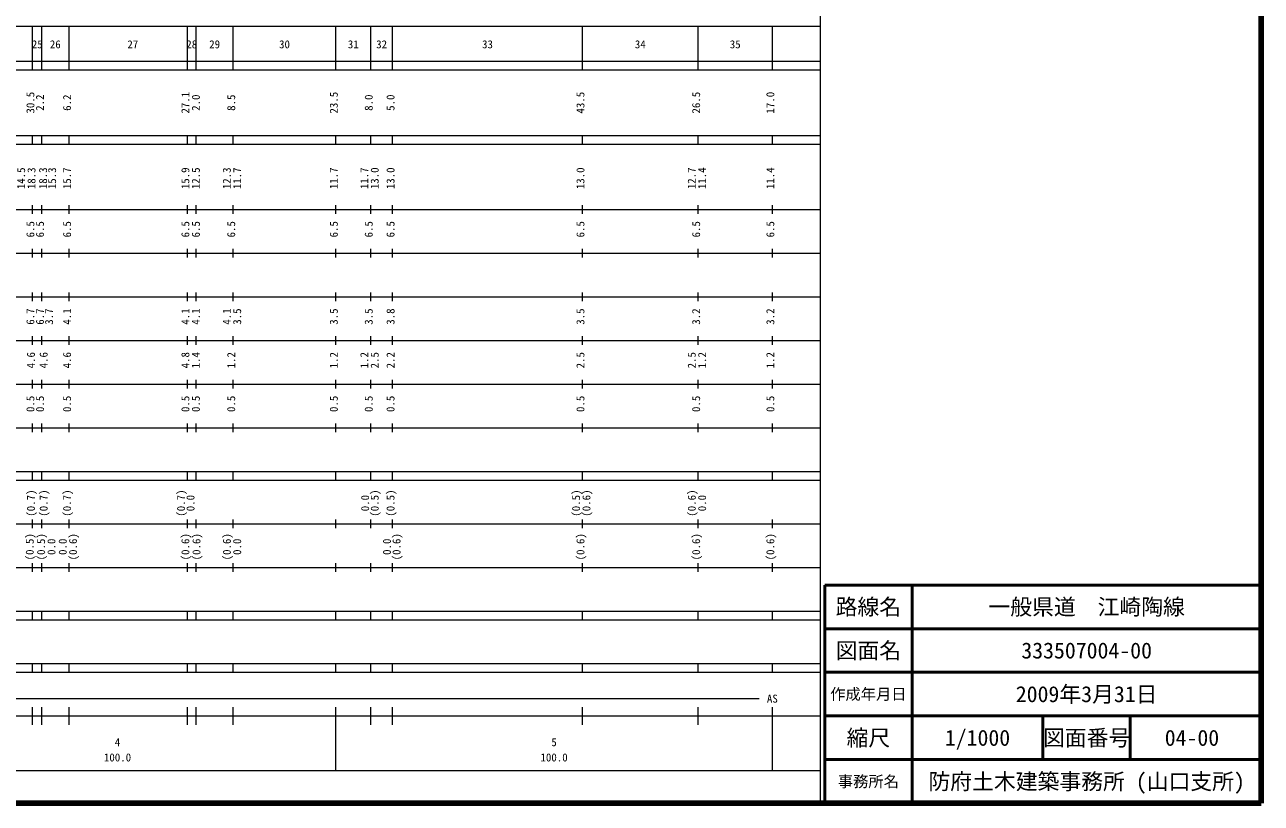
# Model space of a CAD drawing. Units: millimetres, scale not verified. Extents: x 40000 to 680000, y 20000 to 380000.
# Drawn here: x 396745 to 680000, y 20000 to 198357 of the extents above; entities that cross this region are included whole.
import ezdxf
from ezdxf.enums import TextEntityAlignment as Align

# ---------------------------------------------------------------- set-up
doc = ezdxf.new("R2010")
doc.units = ezdxf.units.MM
doc.header["$LTSCALE"] = 1000
for name, color, linetype, lineweight in [('M-TTL', 2, 'Continuous', 140), ('M-TTL-BAND', 7, 'Continuous', 13), ('M-TTL-FRAM', 2, 'Continuous', 50), ('M-TTL-LINE', 7, 'Continuous', 50)]:
    doc.layers.add(name, color=color, linetype=linetype, lineweight=lineweight)
doc.layers.add('M-TTL-TXT', color=7, linetype='Continuous')
doc.styles.add('ＭＳ ゴシック', font='')
doc.styles.get('ＭＳ ゴシック').set_extended_font_data('MS Gothic')

msp = doc.modelspace()

# ---------------------------------------------------------------- linework, layer by layer
at = {"layer": 'M-TTL'}
for p, q in [((680000, 20000), (680000, 380000)), ((40000, 20000), (680000, 20000))]:
    msp.add_line(p, q, dxfattribs=at)
at = {"layer": 'M-TTL-BAND'}
for p, q in [((579000, 20000), (579000, 370000)), ((68000, 198000), (579000, 198000)), ((398500, 188000), (398500, 198000)), ((400700, 188000), (400700, 198000)), ((406900, 188000), (406900, 198000)), ((434000, 188000), (434000, 198000)), ((436000, 188000), (436000, 198000)), ((444500, 188000), (444500, 198000)), ((468000, 188000), (468000, 198000)), ((476000, 188000), (476000, 198000)), ((481000, 188000), (481000, 198000)), ((524500, 188000), (524500, 198000)), ((551000, 188000), (551000, 198000)), ((568000, 188000), (568000, 198000)), ((40000, 190000), (579000, 190000)), ((40000, 188000), (579000, 188000)), ((40000, 173000), (579000, 173000)), ((398500, 171000), (398500, 173000)), ((400700, 171000), (400700, 173000)), ((406900, 171000), (406900, 173000)), ((434000, 171000), (434000, 173000)), ((436000, 171000), (436000, 173000)), ((444500, 171000), (444500, 173000)), ((468000, 171000), (468000, 173000)), ((476000, 171000), (476000, 173000)), ((481000, 171000), (481000, 173000)), ((524500, 171000), (524500, 173000)), ((551000, 171000), (551000, 173000)), ((568000, 171000), (568000, 173000)), ((40000, 171000), (579000, 171000)), ((40000, 156000), (579000, 156000)), ((398500, 155000), (398500, 157000)), ((400700, 155000), (400700, 157000)), ((406900, 155000), (406900, 157000)), ((434000, 155000), (434000, 157000)), ((436000, 155000), (436000, 157000)), ((444500, 155000), (444500, 157000)), ((468000, 155000), (468000, 157000)), ((476000, 155000), (476000, 157000)), ((481000, 155000), (481000, 157000)), ((524500, 155000), (524500, 157000)), ((551000, 155000), (551000, 157000)), ((568000, 155000), (568000, 157000)), ((46000, 146000), (579000, 146000)), ((398500, 145000), (398500, 147000)), ((400700, 145000), (400700, 147000)), ((406900, 145000), (406900, 147000)), ((434000, 145000), (434000, 147000)), ((436000, 145000), (436000, 147000)), ((444500, 145000), (444500, 147000)), ((468000, 145000), (468000, 147000)), ((476000, 145000), (476000, 147000)), ((481000, 145000), (481000, 147000)), ((524500, 145000), (524500, 147000)), ((551000, 145000), (551000, 147000)), ((568000, 145000), (568000, 147000)), ((52000, 136000), (579000, 136000)), ((398500, 135000), (398500, 137000)), ((400700, 135000), (400700, 137000)), ((406900, 135000), (406900, 137000)), ((434000, 135000), (434000, 137000)), ((436000, 135000), (436000, 137000)), ((444500, 135000), (444500, 137000)), ((468000, 135000), (468000, 137000)), ((476000, 135000), (476000, 137000)), ((481000, 135000), (481000, 137000)), ((524500, 135000), (524500, 137000)), ((551000, 135000), (551000, 137000)), ((568000, 135000), (568000, 137000)), ((46000, 126000), (579000, 126000)), ((398500, 125000), (398500, 127000)), ((400700, 125000), (400700, 127000)), ((406900, 125000), (406900, 127000)), ((434000, 125000), (434000, 127000)), ((436000, 125000), (436000, 127000)), ((444500, 125000), (444500, 127000)), ((468000, 125000), (468000, 127000)), ((476000, 125000), (476000, 127000)), ((481000, 125000), (481000, 127000)), ((524500, 125000), (524500, 127000)), ((551000, 125000), (551000, 127000)), ((568000, 125000), (568000, 127000)), ((398500, 115000), (398500, 117000)), ((400700, 115000), (400700, 117000)), ((406900, 115000), (406900, 117000)), ((434000, 115000), (434000, 117000)), ((436000, 115000), (436000, 117000)), ((444500, 115000), (444500, 117000)), ((468000, 115000), (468000, 117000)), ((476000, 115000), (476000, 117000)), ((481000, 115000), (481000, 117000)), ((524500, 115000), (524500, 117000)), ((551000, 115000), (551000, 117000)), ((568000, 115000), (568000, 117000)), ((52000, 116000), (579000, 116000)), ((46000, 106000), (579000, 106000)), ((398500, 105000), (398500, 107000)), ((400700, 105000), (400700, 107000)), ((406900, 105000), (406900, 107000)), ((434000, 105000), (434000, 107000)), ((436000, 105000), (436000, 107000)), ((444500, 105000), (444500, 107000)), ((468000, 105000), (468000, 107000)), ((476000, 105000), (476000, 107000)), ((481000, 105000), (481000, 107000)), ((524500, 105000), (524500, 107000)), ((551000, 105000), (551000, 107000)), ((568000, 105000), (568000, 107000)), ((40000, 96000), (579000, 96000)), ((40000, 94000), (579000, 94000)), ((398500, 94000), (398500, 96000)), ((400700, 94000), (400700, 96000)), ((406900, 94000), (406900, 96000)), ((434000, 94000), (434000, 96000)), ((436000, 94000), (436000, 96000)), ((444500, 94000), (444500, 96000)), ((468000, 94000), (468000, 96000)), ((476000, 94000), (476000, 96000)), ((481000, 94000), (481000, 96000)), ((524500, 94000), (524500, 96000)), ((551000, 94000), (551000, 96000)), ((568000, 94000), (568000, 96000)), ((398500, 83000), (398500, 85000)), ((400700, 83000), (400700, 85000)), ((406900, 83000), (406900, 85000)), ((434000, 83000), (434000, 85000)), ((436000, 83000), (436000, 85000)), ((444500, 83000), (444500, 85000)), ((468000, 83000), (468000, 85000)), ((476000, 83000), (476000, 85000)), ((481000, 83000), (481000, 85000)), ((524500, 83000), (524500, 85000)), ((551000, 83000), (551000, 85000)), ((568000, 83000), (568000, 85000)), ((49000, 84000), (579000, 84000)), ((40000, 74000), (579000, 74000)), ((398500, 73000), (398500, 75000)), ((400700, 73000), (400700, 75000)), ((406900, 73000), (406900, 75000)), ((434000, 73000), (434000, 75000)), ((436000, 73000), (436000, 75000)), ((444500, 73000), (444500, 75000)), ((468000, 73000), (468000, 75000)), ((476000, 73000), (476000, 75000)), ((481000, 73000), (481000, 75000)), ((524500, 73000), (524500, 75000)), ((551000, 73000), (551000, 75000)), ((568000, 73000), (568000, 75000)), ((40000, 64000), (579000, 64000)), ((398500, 62000), (398500, 64000)), ((400700, 62000), (400700, 64000)), ((406900, 62000), (406900, 64000)), ((434000, 62000), (434000, 64000)), ((436000, 62000), (436000, 64000)), ((444500, 62000), (444500, 64000)), ((468000, 62000), (468000, 64000)), ((476000, 62000), (476000, 64000)), ((481000, 62000), (481000, 64000)), ((524500, 62000), (524500, 64000)), ((551000, 62000), (551000, 64000)), ((568000, 62000), (568000, 64000)), ((40000, 62000), (579000, 62000)), ((40000, 52000), (579000, 52000)), ((398500, 50000), (398500, 52000)), ((400700, 50000), (400700, 52000)), ((406900, 50000), (406900, 52000)), ((434000, 50000), (434000, 52000)), ((436000, 50000), (436000, 52000)), ((444500, 50000), (444500, 52000)), ((468000, 50000), (468000, 52000)), ((476000, 50000), (476000, 52000)), ((481000, 50000), (481000, 52000)), ((524500, 50000), (524500, 52000)), ((551000, 50000), (551000, 52000)), ((568000, 50000), (568000, 52000)), ((40000, 50000), (579000, 50000)), ((71000, 44000), (565000, 44000)), ((40000, 40000), (579000, 40000)), ((398500, 38000), (398500, 42000)), ((400700, 38000), (400700, 42000)), ((406900, 38000), (406900, 42000)), ((434000, 38000), (434000, 42000)), ((436000, 38000), (436000, 42000)), ((444500, 38000), (444500, 42000)), ((468000, 27500), (468000, 42000)), ((476000, 38000), (476000, 42000)), ((481000, 38000), (481000, 42000)), ((524500, 38000), (524500, 42000)), ((551000, 38000), (551000, 42000)), ((568000, 27500), (568000, 42000)), ((68000, 27500), (579000, 27500))]:
    msp.add_line(p, q, dxfattribs=at)
at = {"layer": 'M-TTL-FRAM'}
for p, q in [((680000, 70000), (580000, 70000)), ((580000, 70000), (580000, 20000))]:
    msp.add_line(p, q, dxfattribs=at)
at = {"layer": 'M-TTL-LINE'}
for p, q in [((600000, 70000), (600000, 20000)), ((680000, 60000), (580000, 60000)), ((680000, 50000), (580000, 50000)), ((680000, 40000), (580000, 40000)), ((630000, 40000), (630000, 30000)), ((650000, 40000), (650000, 30000)), ((680000, 30000), (580000, 30000))]:
    msp.add_line(p, q, dxfattribs=at)

# ---------------------------------------------------------------- texts
at = {"layer": 'M-TTL-BAND', "style": 'ＭＳ ゴシック'}
for s, p in [('25', (399608, 192405)), ('26', (403745, 192405)), ('27', (421500, 192405)), ('28', (435000, 192405)), ('29', (440250, 192405)), ('30', (456250, 192405)), ('31', (472000, 192405)), ('32', (478500, 192405)), ('33', (502750, 192405)), ('34', (537750, 192405)), ('35', (559500, 192405)), ('AS', (568000, 42500)), ('4', (418000, 32523)), ('5', (518000, 32523)), ('100.0', (418000, 29033)), ('100.0', (518000, 29033))]:
    msp.add_text(s, height=1833, dxfattribs=at).set_placement(p, align=Align.BOTTOM_CENTER)
for s, p in [('30.5', (399500, 180500)), ('2.2', (401700, 180500)), ('6.2', (407900, 180500)), ('27.1', (435000, 180500)), ('2.0', (437404, 180500)), ('8.5', (445500, 180500)), ('23.5', (469000, 180500)), ('8.0', (477000, 180500)), ('5.0', (482000, 180500)), ('43.5', (525500, 180500)), ('26.5', (552000, 180500)), ('17.0', (569000, 180500)), ('14.5', (397380, 163174)), ('18.3', (399750, 163174)), ('18.3', (402400, 163174)), ('15.3', (404472, 163174)), ('15.7', (407900, 163174)), ('15.9', (435000, 163174)), ('12.5', (437404, 163174)), ('12.3', (444500, 163174)), ('11.7', (446870, 163174)), ('11.7', (469000, 163174)), ('11.7', (476000, 163174)), ('13.0', (478370, 163174)), ('13.0', (482000, 163174)), ('13.0', (525500, 163174)), ('12.7', (551000, 163174)), ('11.4', (553370, 163174)), ('11.4', (569000, 163174)), ('6.5', (399500, 151500)), ('6.5', (401700, 151500)), ('6.5', (407900, 151500)), ('6.5', (435000, 151500)), ('6.5', (437404, 151500)), ('6.5', (445500, 151500)), ('6.5', (469000, 151500)), ('6.5', (477000, 151500)), ('6.5', (482000, 151500)), ('6.5', (525500, 151500)), ('6.5', (552000, 151500)), ('6.5', (569000, 151500)), ('6.7', (399500, 131500)), ('6.7', (401700, 131500)), ('3.7', (403772, 131500)), ('4.1', (407900, 131500)), ('4.1', (435000, 131500)), ('4.1', (437404, 131500)), ('4.1', (444500, 131500)), ('3.5', (446870, 131500)), ('3.5', (469000, 131500)), ('3.5', (477000, 131500)), ('3.8', (482000, 131500)), ('3.5', (525500, 131500)), ('3.2', (552000, 131500)), ('3.2', (569000, 131500)), ('4.6', (399620, 121500)), ('4.6', (402530, 121500)), ('4.6', (407900, 121500)), ('4.8', (435000, 121500)), ('1.4', (437404, 121500)), ('1.2', (445500, 121500)), ('1.2', (469000, 121500)), ('1.2', (476000, 121500)), ('2.5', (478370, 121500)), ('2.2', (482000, 121500)), ('2.5', (525500, 121500)), ('2.5', (551000, 121500)), ('1.2', (553370, 121500)), ('1.2', (569000, 121500)), ('0.5', (399500, 111500)), ('0.5', (401700, 111500)), ('0.5', (407900, 111500)), ('0.5', (435000, 111500)), ('0.5', (437404, 111500)), ('0.5', (445500, 111500)), ('0.5', (469000, 111500)), ('0.5', (477000, 111500)), ('0.5', (482000, 111500)), ('0.5', (525500, 111500)), ('0.5', (552000, 111500)), ('0.5', (569000, 111500)), ('(0.7)', (399620, 88764)), ('(0.7)', (402530, 88764)), ('(0.7)', (407900, 88764)), ('(0.7)', (434000, 88764)), ('(0.5)', (478370, 88764)), ('(0.5)', (482000, 88764)), ('(0.5)', (524500, 88764)), ('(0.6)', (526870, 88764)), ('(0.6)', (551000, 88764)), ('0.0', (436182, 88764)), ('0.0', (476172, 88764)), ('0.0', (553370, 88764)), ('(0.5)', (399349, 78764)), ('(0.5)', (401950, 78764)), ('0.0', (404320, 78764)), ('0.0', (406900, 78764)), ('(0.6)', (409270, 78764)), ('(0.6)', (435000, 78764)), ('(0.6)', (437542, 78764)), ('(0.6)', (444500, 78764)), ('0.0', (446870, 78764)), ('0.0', (481172, 78764)), ('(0.6)', (483370, 78764)), ('(0.6)', (525500, 78764)), ('(0.6)', (552000, 78764)), ('(0.6)', (569000, 78764))]:
    msp.add_text(s, height=1833, rotation=90, dxfattribs=at).set_placement(p, align=Align.BOTTOM_CENTER)
at = {"layer": 'M-TTL-TXT', "style": 'ＭＳ ゴシック'}
for s, height, p in [('路線名', 3666, (590000, 65000)), ('一般県道\u3000江崎陶線', 3666, (640000, 65000)), ('図面名', 3666, (590000, 55000)), ('333507004-00', 3666, (640000, 55000)), ('作成年月日', 2566, (590000, 45000)), ('2009年3月31日', 3666, (640000, 45000)), ('縮尺', 3666, (590000, 35000)), ('1/1000', 3666, (615000, 35000)), ('図面番号', 3666, (640000, 35000)), ('04-00', 3666, (664125, 35000)), ('事務所名', 2566, (590000, 25000)), ('防府土木建築事務所 (山口支所)', 3666, (640000, 25000))]:
    msp.add_text(s, height=height, dxfattribs=at).set_placement(p, align=Align.MIDDLE_CENTER)

doc.saveas('drawing.dxf')
